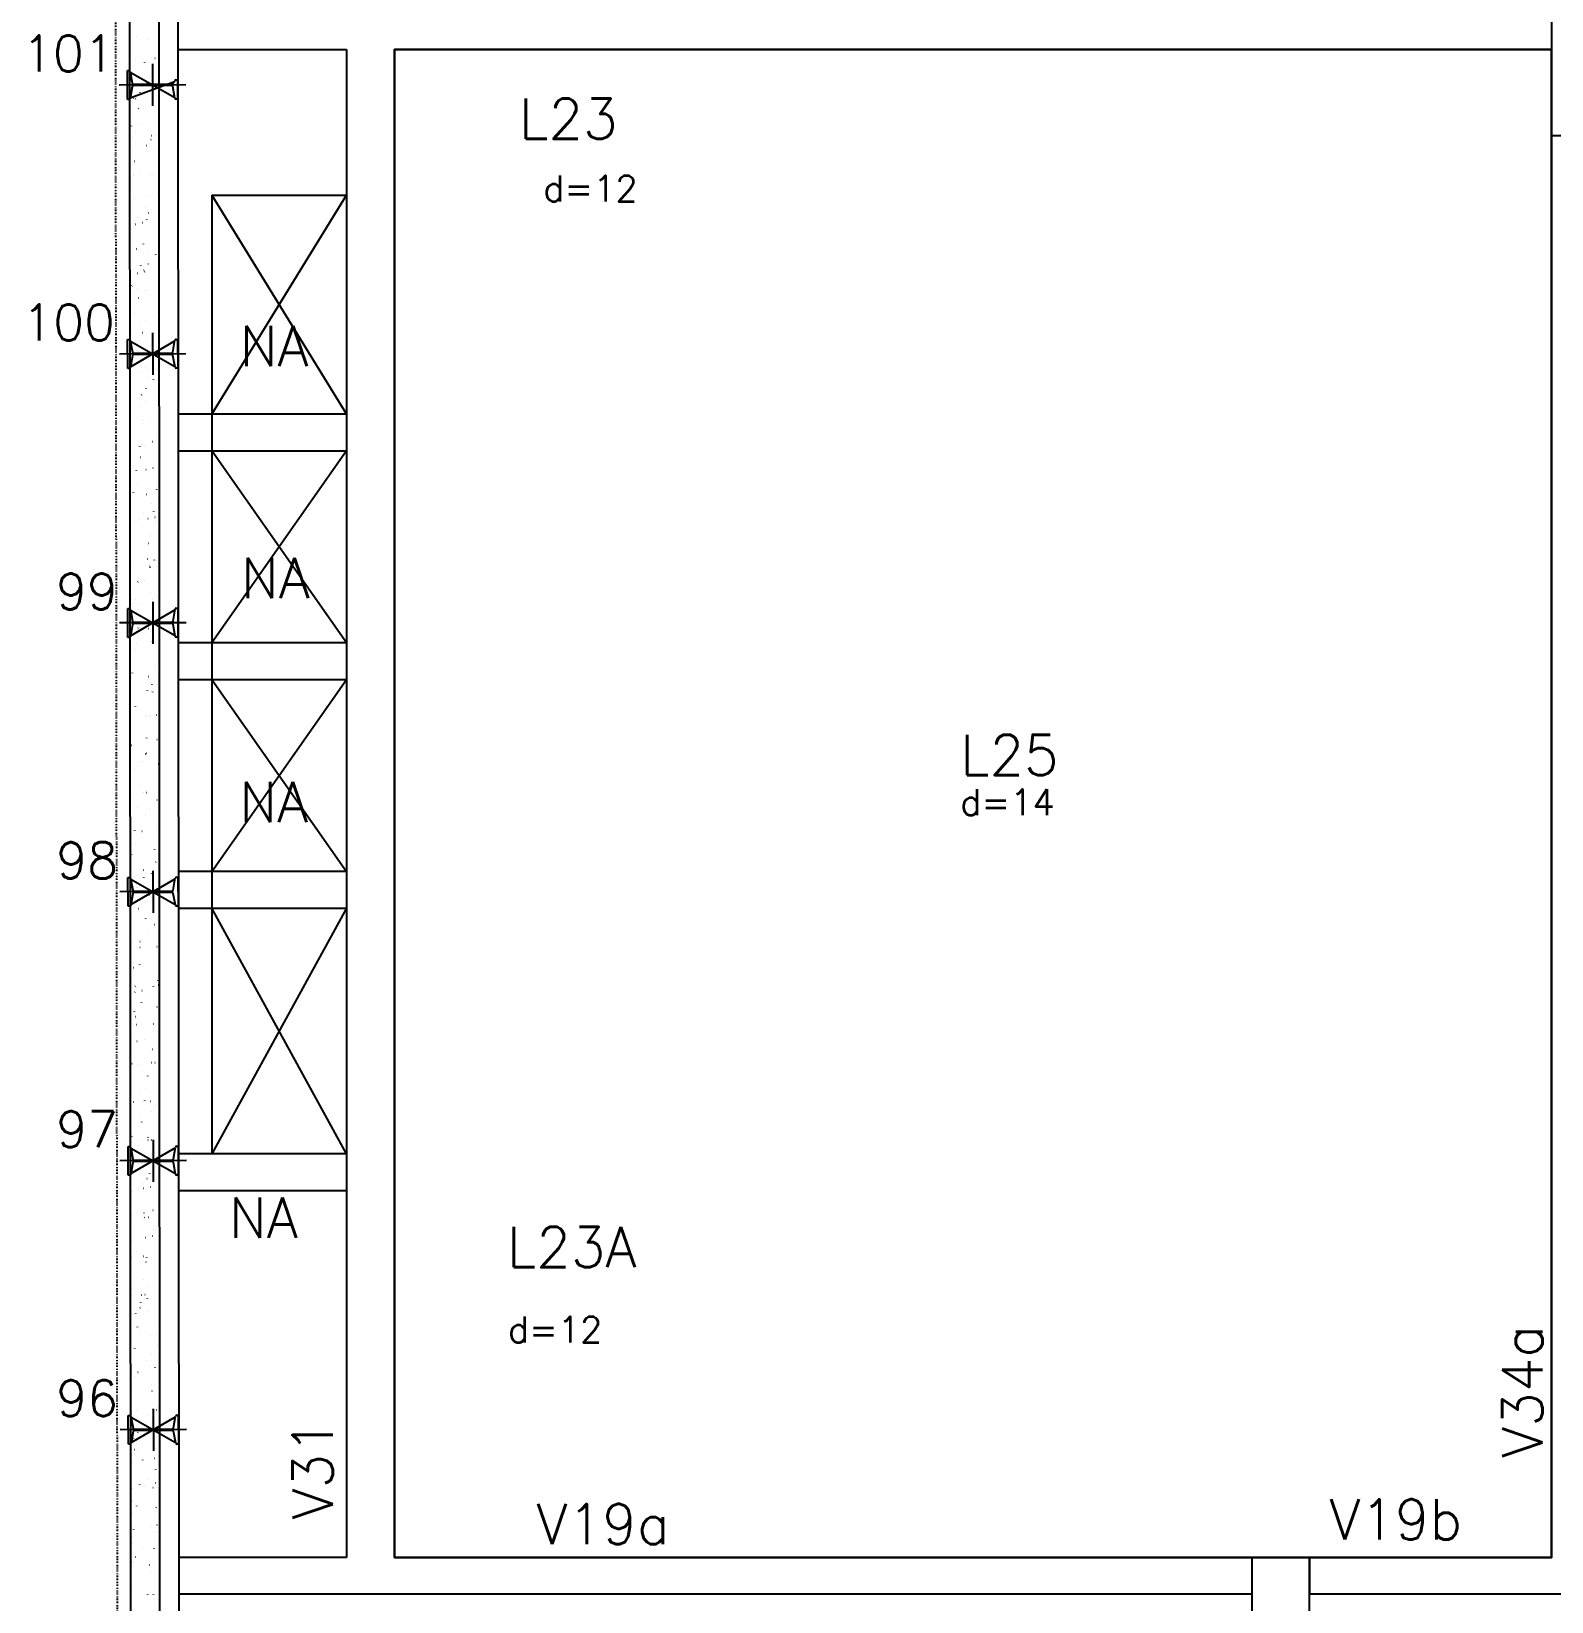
# Model space of a CAD drawing. Extents: x -40810 to 33675, y -2018 to 21213.
# Drawn here: x 19150 to 19942, y 1331 to 2148 of the extents above; entities that cross this region are included whole.
import ezdxf

# ---------------------------------------------------------------- set-up
doc = ezdxf.new("R2010")
doc.units = 0
doc.linetypes.add('ESTILO_TQS_0003', pattern=[1.5, 0.5, -0.4, 0.1, -0.5])
doc.layers.get('0').update_dxf_attribs({"color": 1, "lineweight": 9})
for name, color, linetype in [('1', 5, 'Continuous'), ('10', 7, 'Continuous'), ('13', 7, 'Continuous'), ('19', 5, 'Continuous'), ('24', 5, 'ESTILO_TQS_0003'), ('3', 2, 'Continuous'), ('49', 20, 'Continuous'), ('51', 6, 'Continuous'), ('52', 21, 'Continuous'), ('8', 5, 'Continuous'), ('COTA', 241, 'Continuous')]:
    doc.layers.add(name, color=color, linetype=linetype)
doc.styles.get("Standard").update_dxf_attribs({"font": 'romans.shx', "width": 0.8})

# ---------------------------------------------------------------- blocks, each defined once
blk = doc.blocks.new('_H9EFD498501-010')
for p, q in [((190.05557, 2682.863341), (190.05557, 2682.863341)), ((190.05557, 2682.863341), (190.05557, 2682.863341)), ((190.05557, 2682.863341), (190.05557, 2682.863341)), ((190.055817, 2682.863663), (190.101475, 2682.923165)), ((193.7997, 2687.742787), (193.845357, 2687.802288)), ((199.568896, 2686.388458), (199.578685, 2686.462816)), ((190.06083, 2679.622865), (190.06083, 2679.622865)), ((190.06083, 2679.622865), (190.06083, 2679.622865)), ((190.06083, 2679.622865), (190.06083, 2679.622865)), ((190.066857, 2675.910154), (190.066857, 2675.910154)), ((190.066857, 2675.910154), (190.066857, 2675.910154)), ((193.171499, 2676.045705), (193.246427, 2676.048977)), ((197.978108, 2674.305223), (197.987897, 2674.379582)), ((203.286862, 2676.487352), (203.361791, 2676.490623)), ((190.081747, 2666.736945), (190.081747, 2666.736945)), ((193.628775, 2667.523302), (193.701998, 2667.539535)), ((195.636849, 2658.511316), (195.682506, 2658.570817)), ((196.313899, 2661.664301), (196.323688, 2661.73866)), ((199.380732, 2663.390439), (199.426389, 2663.44994)), ((202.713838, 2656.358198), (202.788767, 2656.36147)), ((190.099488, 2655.807444), (190.099488, 2655.807444)), ((190.099488, 2655.807444), (190.099488, 2655.807444)), ((190.099488, 2655.807444), (190.099488, 2655.807444)), ((190.102664, 2653.851024), (190.102664, 2653.851024)), ((190.102664, 2653.851024), (190.102664, 2653.851024)), ((190.106798, 2651.304413), (190.106798, 2651.304413)), ((190.106798, 2651.304413), (190.106798, 2651.304413)), ((190.323552, 2653.899994), (190.396774, 2653.916227)), ((191.999046, 2655.89038), (192.073974, 2655.893652)), ((193.239851, 2655.387487), (193.285508, 2655.446988)), ((193.872261, 2655.972167), (193.94719, 2655.975438)), ((194.8259, 2650.36183), (194.83569, 2650.436188)), ((190.123581, 2640.965104), (190.123581, 2640.965104)), ((190.123581, 2640.965104), (190.123581, 2640.965104)), ((190.123581, 2640.965104), (190.123581, 2640.965104)), ((191.04555, 2641.169499), (191.118772, 2641.185732)), ((194.70666, 2641.981148), (194.779882, 2641.997381)), ((190.13212, 2635.704734), (190.13212, 2635.704734)), ((190.13212, 2635.704734), (190.13212, 2635.704734)), ((191.426022, 2635.761227), (191.50095, 2635.764498)), ((193.235112, 2638.278596), (193.244902, 2638.352954)), ((201.21788, 2634.158968), (201.263537, 2634.218469)), ((201.541385, 2636.202873), (201.616314, 2636.206145)), ((203.4146, 2636.284659), (203.489529, 2636.287931)), ((190.144498, 2628.079183), (190.144498, 2628.079183)), ((190.144498, 2628.079183), (190.144498, 2628.079183)), ((191.401436, 2628.35784), (191.474658, 2628.374073)), ((191.570903, 2625.637674), (191.580693, 2625.712032)), ((198.820882, 2631.035139), (198.866539, 2631.09464)), ((203.787711, 2628.394142), (203.797501, 2628.468501)), ((190.158025, 2619.745484), (190.158025, 2619.745484)), ((190.164751, 2615.602024), (190.164751, 2615.602024)), ((190.164751, 2615.602024), (190.164751, 2615.602024)), ((190.164751, 2615.602024), (190.164751, 2615.602024)), ((190.253569, 2615.605902), (190.328497, 2615.609173)), ((192.123434, 2615.627345), (192.196656, 2615.643578)), ((192.126784, 2615.687688), (192.201713, 2615.69096)), ((192.565858, 2622.883433), (192.611515, 2622.942935)), ((195.784544, 2616.438993), (195.857766, 2616.455226)), ((200.968361, 2616.07372), (201.04329, 2616.076991)), ((202.123502, 2615.75322), (202.133292, 2615.827579)), ((190.165415, 2615.193262), (190.165415, 2615.193262)), ((190.165415, 2615.193262), (190.165415, 2615.193262)), ((190.165415, 2615.193262), (190.165415, 2615.193262)), ((190.165785, 2614.964744), (190.165785, 2614.964744)), ((190.186331, 2602.307342), (190.186331, 2602.307342)), ((190.186331, 2602.307342), (190.186331, 2602.307342)), ((192.47932, 2602.815685), (192.552542, 2602.831918)), ((200.635504, 2604.450749), (200.645293, 2604.525107)), ((204.401913, 2606.682791), (204.44757, 2606.742292)), ((190.197382, 2595.499314), (190.197382, 2595.499314)), ((190.197382, 2595.499314), (190.197382, 2595.499314)), ((190.197382, 2595.499314), (190.197382, 2595.499314)), ((194.403007, 2593.651962), (194.448664, 2593.711464)), ((196.862428, 2590.896839), (196.93565, 2590.913072)), ((198.14689, 2598.531085), (198.192547, 2598.590587)), ((199.044716, 2592.367515), (199.054505, 2592.441873)), ((199.795908, 2595.918395), (199.870837, 2595.921666)), ((201.669123, 2596.000181), (201.744052, 2596.003452)), ((190.207248, 2589.421421), (190.207248, 2589.421421)), ((190.207248, 2589.421421), (190.207248, 2589.421421)), ((190.207248, 2589.421421), (190.207248, 2589.421421)), ((190.209253, 2588.186555), (190.209253, 2588.186555)), ((190.209253, 2588.186555), (190.209253, 2588.186555)), ((192.006009, 2590.528133), (192.051666, 2590.587635)), ((193.201318, 2590.085191), (193.27454, 2590.101424)), ((190.228165, 2576.535501), (190.228165, 2576.535501)), ((190.228165, 2576.535501), (190.228165, 2576.535501)), ((190.230014, 2575.396604), (190.230014, 2575.396604)), ((190.381307, 2575.40321), (190.456236, 2575.406481)), ((193.557204, 2577.273531), (193.630427, 2577.289764)), ((197.380507, 2579.726593), (197.390296, 2579.800951)), ((199.222884, 2575.789241), (199.297813, 2575.792513)), ((195.892508, 2568.424121), (195.902298, 2568.49848)), ((199.984038, 2569.299614), (200.029695, 2569.359116)), ((203.727921, 2574.178737), (203.773578, 2574.238239)), ((190.249082, 2563.64958), (190.249082, 2563.64958)), ((190.249082, 2563.64958), (190.249082, 2563.64958)), ((190.249082, 2563.64958), (190.249082, 2563.64958)), ((194.279202, 2564.543036), (194.352424, 2564.559269)), ((197.58704, 2566.175785), (197.632697, 2566.235287)), ((197.940312, 2565.354685), (198.013534, 2565.370918)), ((190.26048, 2556.627627), (190.26048, 2556.627627)), ((190.262645, 2555.293894), (190.262645, 2555.293894)), ((190.262645, 2555.293894), (190.262645, 2555.293894)), ((190.262645, 2555.293894), (190.262645, 2555.293894)), ((190.269999, 2550.76366), (190.269999, 2550.76366)), ((190.269999, 2550.76366), (190.269999, 2550.76366)), ((191.332016, 2558.02408), (191.377673, 2558.083581)), ((194.30172, 2556.340887), (194.31151, 2556.415245)), ((194.635089, 2551.731377), (194.708311, 2551.74761)), ((198.050431, 2555.633916), (198.12536, 2555.637187)), ((199.923646, 2555.715702), (199.998575, 2555.718974)), ((192.637511, 2543.699965), (192.647301, 2543.774323)), ((203.168071, 2541.823437), (203.213728, 2541.882939)), ((190.290916, 2537.877739), (190.290916, 2537.877739)), ((190.290916, 2537.877739), (190.290916, 2537.877739)), ((190.290916, 2537.877739), (190.290916, 2537.877739)), ((190.295277, 2535.191184), (190.295277, 2535.191184)), ((190.295277, 2535.191184), (190.295277, 2535.191184)), ((195.357086, 2539.000882), (195.430308, 2539.017115)), ((196.913048, 2533.671732), (196.958705, 2533.731233)), ((197.477407, 2535.504763), (197.552336, 2535.508034)), ((199.018196, 2539.812531), (199.091418, 2539.828764)), ((203.19011, 2533.815512), (203.1999, 2533.88987)), ((190.31016, 2526.02198), (190.31016, 2526.02198)), ((190.31016, 2526.02198), (190.31016, 2526.02198)), ((190.31016, 2526.02198), (190.31016, 2526.02198)), ((190.772167, 2525.66878), (190.817824, 2525.728282)), ((191.149513, 2532.397494), (191.159302, 2532.471852)), ((193.169165, 2528.792609), (193.214822, 2528.85211)), ((195.712973, 2526.189223), (195.786195, 2526.205456)), ((190.311708, 2525.068698), (190.311708, 2525.068698)), ((190.311708, 2525.068698), (190.311708, 2525.068698)), ((190.311833, 2524.991819), (190.311833, 2524.991819)), ((190.311833, 2524.991819), (190.311833, 2524.991819)), ((201.702111, 2522.51304), (201.711901, 2522.587399)), ((190.327908, 2515.088474), (190.327908, 2515.088474)), ((190.327908, 2515.088474), (190.327908, 2515.088474)), ((190.327908, 2515.088474), (190.327908, 2515.088474)), ((190.332749, 2512.105898), (190.332749, 2512.105898)), ((190.332749, 2512.105898), (190.332749, 2512.105898)), ((190.332749, 2512.105898), (190.332749, 2512.105898)), ((196.304954, 2515.349437), (196.379883, 2515.352709)), ((196.43497, 2513.458728), (196.508193, 2513.474961)), ((198.178169, 2515.431224), (198.253098, 2515.434495)), ((200.09608, 2514.270377), (200.169303, 2514.28661)), ((200.111324, 2510.429806), (200.121113, 2510.504164)), ((202.494079, 2509.319384), (202.539736, 2509.378885)), ((196.353198, 2501.316432), (196.398855, 2501.375934)), ((198.750196, 2504.440261), (198.795853, 2504.499762)), ((190.353666, 2499.219978), (190.353666, 2499.219978)), ((190.353666, 2499.219978), (190.353666, 2499.219978)), ((190.360539, 2494.985764), (190.360539, 2494.985764)), ((190.360539, 2494.985764), (190.360539, 2494.985764)), ((190.362935, 2493.50977), (190.362935, 2493.50977)), ((190.362935, 2493.50977), (190.362935, 2493.50977)), ((195.73193, 2495.220284), (195.806858, 2495.223555)), ((196.790857, 2500.647069), (196.864079, 2500.663301)), ((198.447115, 2497.788884), (198.456904, 2497.863242)), ((190.374583, 2486.334057), (190.374583, 2486.334057)), ((190.374583, 2486.334057), (190.374583, 2486.334057)), ((190.374583, 2486.334057), (190.374583, 2486.334057)), ((196.959116, 2486.486413), (196.968905, 2486.560771)), ((197.512854, 2487.916574), (197.586077, 2487.932807)), ((201.173964, 2488.728222), (201.247187, 2488.744455)), ((201.934229, 2476.964084), (201.979887, 2477.023586)), ((204.331228, 2480.087913), (204.376885, 2480.147414)), ((190.393171, 2474.883054), (190.393171, 2474.883054)), ((190.393171, 2474.883054), (190.393171, 2474.883054)), ((190.393171, 2474.883054), (190.393171, 2474.883054)), ((190.3955, 2473.448137), (190.3955, 2473.448137)), ((190.3955, 2473.448137), (190.3955, 2473.448137)), ((194.559477, 2475.064959), (194.634405, 2475.06823)), ((195.368328, 2474.403178), (195.378117, 2474.477537)), ((195.679206, 2468.812379), (195.724863, 2468.87188)), ((196.432692, 2475.146745), (196.507621, 2475.150017)), ((197.868741, 2475.104914), (197.941963, 2475.121147)), ((190.414163, 2461.950841), (190.414163, 2461.950841)), ((190.414163, 2461.950841), (190.414163, 2461.950841)), ((190.414163, 2461.950841), (190.414163, 2461.950841)), ((190.416417, 2460.562216), (190.416417, 2460.562216)), ((190.416417, 2460.562216), (190.416417, 2460.562216)), ((190.416417, 2460.562216), (190.416417, 2460.562216)), ((191.935323, 2463.933256), (191.98098, 2463.992757)), ((193.704119, 2461.762256), (193.713909, 2461.836615)), ((198.590739, 2462.37442), (198.663961, 2462.390653)), ((202.251849, 2463.186068), (202.325071, 2463.202301)), ((190.425802, 2454.780344), (190.425802, 2454.780344)), ((190.425802, 2454.780344), (190.425802, 2454.780344)), ((193.986453, 2454.935805), (194.061381, 2454.939077)), ((204.101816, 2455.377452), (204.176745, 2455.380723)), ((204.256718, 2451.877803), (204.266507, 2451.952161)), ((190.437334, 2447.676296), (190.437334, 2447.676296)), ((190.437334, 2447.676296), (190.437334, 2447.676296)), ((192.21612, 2450.459785), (192.22591, 2450.534143)), ((198.946625, 2449.56276), (199.019847, 2449.578993)), ((201.260237, 2444.460031), (201.305894, 2444.519532)), ((190.454535, 2437.079217), (190.454535, 2437.079217)), ((190.454535, 2437.079217), (190.454535, 2437.079217)), ((190.625332, 2438.376551), (190.635122, 2438.450909)), ((195.119356, 2436.457079), (195.165013, 2436.51658)), ((197.516354, 2439.580908), (197.562011, 2439.640409)), ((199.668623, 2436.832265), (199.741845, 2436.848498)), ((202.768719, 2440.575331), (202.778509, 2440.64969)), ((203.329733, 2437.643914), (203.402955, 2437.660147)), ((190.458251, 2434.790375), (190.458251, 2434.790375)), ((190.458251, 2434.790375), (190.458251, 2434.790375)), ((190.458251, 2434.790375), (190.458251, 2434.790375)), ((190.458434, 2434.677634), (190.458434, 2434.677634)), ((190.458434, 2434.677634), (190.458434, 2434.677634)), ((190.458434, 2434.677634), (190.458434, 2434.677634)), ((190.46539, 2430.391912), (190.46539, 2430.391912)), ((190.46539, 2430.391912), (190.46539, 2430.391912)), ((192.814, 2434.78048), (192.888928, 2434.783752)), ((194.687215, 2434.862267), (194.762144, 2434.865538)), ((201.177931, 2428.492097), (201.187721, 2428.566456)), ((203.528792, 2435.248298), (203.603721, 2435.25157)), ((190.479167, 2421.904455), (190.479167, 2421.904455)), ((190.479167, 2421.904455), (190.479167, 2421.904455)), ((200.024509, 2424.020606), (200.097732, 2424.036839)), ((190.491065, 2414.574924), (190.491065, 2414.574924)), ((190.491065, 2414.574924), (190.491065, 2414.574924)), ((192.240976, 2414.651327), (192.315904, 2414.654598)), ((199.513722, 2415.851175), (199.523512, 2415.925534)), ((200.700388, 2412.104731), (200.746045, 2412.164232)), ((200.746507, 2411.290111), (200.819729, 2411.306344)), ((202.356339, 2415.092973), (202.431268, 2415.096245)), ((203.097386, 2415.22856), (203.143043, 2415.288061)), ((204.229554, 2415.17476), (204.304483, 2415.178031)), ((204.407617, 2412.10176), (204.480839, 2412.117993)), ((190.500084, 2409.018534), (190.500084, 2409.018534)), ((190.500084, 2409.018534), (190.500084, 2409.018534)), ((190.500084, 2409.018534), (190.500084, 2409.018534)), ((194.445364, 2403.953025), (194.491021, 2404.012527)), ((198.025724, 2404.548704), (198.035513, 2404.623062)), ((190.516618, 2398.832984), (190.516618, 2398.832984)), ((190.516618, 2398.832984), (190.516618, 2398.832984)), ((190.516618, 2398.832984), (190.516618, 2398.832984)), ((190.521001, 2396.132613), (190.521001, 2396.132613)), ((190.521001, 2396.132613), (190.521001, 2396.132613)), ((190.701481, 2399.073902), (190.747138, 2399.133404)), ((201.102393, 2398.478452), (201.175616, 2398.494685)), ((201.783315, 2394.96382), (201.858244, 2394.967091)), ((190.523696, 2394.472214), (190.523696, 2394.472214)), ((190.523696, 2394.472214), (190.523696, 2394.472214)), ((190.523696, 2394.472214), (190.523696, 2394.472214)), ((191.068523, 2394.496002), (191.143451, 2394.499273)), ((192.941738, 2394.577788), (193.016667, 2394.58106)), ((196.434936, 2392.46547), (196.444725, 2392.539828)), ((190.541918, 2383.246693), (190.541918, 2383.246693)), ((190.541918, 2383.246693), (190.541918, 2383.246693)), ((190.541918, 2383.246693), (190.541918, 2383.246693)), ((194.770727, 2379.824548), (194.780516, 2379.898906)), ((200.026395, 2379.600677), (200.072052, 2379.660179)), ((201.824391, 2385.747957), (201.897613, 2385.76419)), ((190.556328, 2374.369504), (190.570427, 2374.37012)), ((190.556328, 2374.369504), (190.556328, 2374.369504)), ((190.556328, 2374.369504), (190.556328, 2374.369504)), ((190.562835, 2370.360772), (190.562835, 2370.360772)), ((190.562835, 2370.360772), (190.562835, 2370.360772)), ((193.885514, 2371.597725), (193.931171, 2371.657227)), ((196.282512, 2374.721554), (196.328169, 2374.781056)), ((200.610862, 2374.808495), (200.685791, 2374.811766)), ((202.180278, 2372.936297), (202.2535, 2372.95253)), ((202.484077, 2374.890281), (202.559006, 2374.893553)), ((190.567845, 2367.274055), (190.567845, 2367.274055)), ((190.567845, 2367.274055), (190.567845, 2367.274055)), ((193.282728, 2368.522076), (193.292518, 2368.596435)), ((190.583752, 2357.474852), (190.583752, 2357.474852)), ((190.583752, 2357.474852), (190.583752, 2357.474852)), ((190.583752, 2357.474852), (190.583752, 2357.474852)), ((190.588959, 2354.266794), (190.588959, 2354.266794)), ((191.196261, 2354.29331), (191.27119, 2354.296581)), ((191.69194, 2356.438842), (191.70173, 2356.5132)), ((200.037838, 2354.679341), (200.112767, 2354.682613)), ((202.902275, 2360.205803), (202.975497, 2360.222036)), ((203.835327, 2358.637623), (203.845117, 2358.711981)), ((190.59891, 2348.136453), (190.59891, 2348.136453)), ((190.59891, 2348.136453), (190.59891, 2348.136453)), ((199.466546, 2347.245377), (199.512203, 2347.304879)), ((201.863544, 2350.369206), (201.909201, 2350.428708)), ((202.244539, 2346.554388), (202.254329, 2346.628747)), ((203.258162, 2347.394143), (203.331384, 2347.410376)), ((190.604669, 2344.588931), (190.604669, 2344.588931)), ((190.604669, 2344.588931), (190.604669, 2344.588931)), ((193.211522, 2339.093672), (193.257179, 2339.153173)), ((190.619073, 2335.715127), (190.619073, 2335.715127)), ((190.621591, 2334.164084), (190.621591, 2334.164084)), ((190.621591, 2334.164084), (190.621591, 2334.164084)), ((190.621591, 2334.164084), (190.621591, 2334.164084)), ((190.625585, 2331.703011), (190.625585, 2331.703011)), ((190.625585, 2331.703011), (190.625585, 2331.703011)), ((190.625585, 2331.703011), (190.625585, 2331.703011)), ((198.865385, 2334.524016), (198.940314, 2334.527288)), ((200.58033, 2333.913467), (200.59012, 2333.987825)), ((200.7386, 2334.605803), (200.813529, 2334.609074)), ((203.980159, 2334.663649), (204.053382, 2334.679882)), ((199.092332, 2322.610995), (199.102121, 2322.685353)), ((204.336046, 2321.851989), (204.409268, 2321.868222)), ((205.047577, 2322.893029), (205.070933, 2322.923468)), ((190.646502, 2318.81709), (190.646502, 2318.81709)), ((190.654222, 2314.061374), (190.654222, 2314.061374)), ((190.654222, 2314.061374), (190.654222, 2314.061374)), ((191.15605, 2318.930054), (191.229272, 2318.946287)), ((198.292361, 2314.394863), (198.36729, 2314.398134)), ((198.792553, 2314.741324), (198.83821, 2314.800825)), ((190.667419, 2305.93117), (190.667419, 2305.93117)), ((190.667419, 2305.93117), (190.667419, 2305.93117)), ((190.667419, 2305.93117), (190.667419, 2305.93117)), ((192.651672, 2306.738372), (192.697329, 2306.797874)), ((195.04867, 2309.862201), (195.094328, 2309.921702)), ((197.501544, 2310.527761), (197.511333, 2310.602119)), ((205.058044, 2309.121494), (205.089658, 2309.128503)), ((190.6703, 2304.156198), (190.6703, 2304.156198)), ((190.6703, 2304.156198), (190.6703, 2304.156198)), ((195.837335, 2297.886839), (195.847124, 2297.961197)), ((190.686853, 2293.958664), (190.686853, 2293.958664)), ((190.686853, 2293.958664), (190.686853, 2293.958664)), ((190.686853, 2293.958664), (190.686853, 2293.958664)), ((190.688336, 2293.045249), (190.688336, 2293.045249)), ((192.233934, 2293.3879), (192.307156, 2293.404133)), ((197.119908, 2294.239538), (197.194837, 2294.242809)), ((198.993123, 2294.321324), (199.068052, 2294.324595)), ((204.373585, 2290.388976), (204.419242, 2290.448477)), ((194.349336, 2286.584367), (194.359126, 2286.658726)), ((198.232704, 2282.386024), (198.278361, 2282.445526)), ((200.629702, 2285.509853), (200.675359, 2285.569354)), ((190.709253, 2280.159329), (190.709253, 2280.159329)), ((190.709253, 2280.159329), (190.709253, 2280.159329)), ((190.709253, 2280.159329), (190.709253, 2280.159329)), ((190.719485, 2273.855954), (190.719485, 2273.855954)), ((190.719485, 2273.855954), (190.719485, 2273.855954)), ((190.721528, 2272.597269), (190.721528, 2272.597269)), ((191.97768, 2274.234319), (192.023337, 2274.29382)), ((192.758548, 2274.501133), (192.768338, 2274.575492)), ((196.546884, 2274.110384), (196.621813, 2274.113656)), ((204.901935, 2276.699914), (204.911725, 2276.774272)), ((190.73017, 2267.273408), (190.73017, 2267.273408)), ((193.311818, 2267.845746), (193.38504, 2267.861979)), ((203.311147, 2264.61668), (203.320937, 2264.691038)), ((190.743285, 2259.193689), (190.743285, 2259.193689)), ((191.094339, 2261.860211), (191.104129, 2261.93457)), ((203.813735, 2258.033676), (203.859392, 2258.093178)), ((190.751087, 2254.387488), (190.751087, 2254.387488)), ((190.751087, 2254.387488), (190.751087, 2254.387488)), ((190.751087, 2254.387488), (190.751087, 2254.387488)), ((190.752116, 2253.753244), (190.752116, 2253.753244)), ((190.752116, 2253.753244), (190.752116, 2253.753244)), ((190.752116, 2253.753244), (190.752116, 2253.753244)), ((195.374431, 2253.955059), (195.44936, 2253.958331)), ((197.247646, 2254.036845), (197.322575, 2254.040117)), ((197.558711, 2249.881971), (197.604368, 2249.941472)), ((201.646938, 2251.975758), (201.656728, 2252.050116)), ((190.772003, 2241.501567), (190.801815, 2241.508176)), ((190.772755, 2241.038341), (190.772755, 2241.038341)), ((190.772755, 2241.038341), (190.772755, 2241.038341)), ((191.41783, 2241.879019), (191.463487, 2241.93852)), ((193.814828, 2245.002848), (193.860486, 2245.062349)), ((194.389702, 2242.303592), (194.462925, 2242.319825)), ((200.15894, 2240.673286), (200.168729, 2240.747645)), ((190.784748, 2233.650535), (190.784748, 2233.650535)), ((190.784748, 2233.650535), (190.784748, 2233.650535)), ((194.801407, 2233.825906), (194.876335, 2233.829177)), ((204.91677, 2234.267552), (204.991699, 2234.270823)), ((190.79292, 2228.615647), (190.79292, 2228.615647)), ((190.79292, 2228.615647), (190.79292, 2228.615647)), ((191.084479, 2228.680284), (191.157701, 2228.696516)), ((198.568152, 2228.590052), (198.577941, 2228.66441)), ((203.139743, 2225.529623), (203.1854, 2225.589124)), ((190.813837, 2215.729726), (190.813837, 2215.729726)), ((190.813837, 2215.729726), (190.813837, 2215.729726)), ((190.813837, 2215.729726), (190.813837, 2215.729726)), ((191.806476, 2215.949789), (191.879699, 2215.966022)), ((195.467586, 2216.761437), (195.540809, 2216.77767)), ((196.903943, 2215.94913), (196.913732, 2216.023488)), ((196.998862, 2217.526671), (197.044519, 2217.586172)), ((199.39586, 2220.6505), (199.441517, 2220.710001)), ((190.817379, 2213.547825), (190.817379, 2213.547825)), ((190.817379, 2213.547825), (190.817379, 2213.547825)), ((190.817379, 2213.547825), (190.817379, 2213.547825)), ((190.823983, 2209.479412), (190.823983, 2209.479412)), ((190.823983, 2209.479412), (190.823983, 2209.479412)), ((193.628954, 2213.670581), (193.703882, 2213.673852)), ((195.502169, 2213.752367), (195.577098, 2213.755638)), ((204.343746, 2214.138398), (204.418675, 2214.14167)), ((190.834754, 2202.843805), (190.834754, 2202.843805)), ((190.834754, 2202.843805), (190.834754, 2202.843805)), ((192.162363, 2203.138129), (192.235585, 2203.154362)), ((195.415944, 2204.646659), (195.425734, 2204.721017)), ((190.85001, 2193.445115), (190.85001, 2193.445115)), ((190.85001, 2193.445115), (190.85001, 2193.445115)), ((192.884361, 2190.407635), (192.957583, 2190.423868)), ((193.05593, 2193.541427), (193.130858, 2193.544699)), ((193.825156, 2192.563424), (193.834946, 2192.637783)), ((196.545471, 2191.219283), (196.618693, 2191.235516)), ((202.579893, 2193.174323), (202.62555, 2193.233824)), ((203.171293, 2193.983073), (203.246222, 2193.986345)), ((204.976891, 2196.298152), (205.022548, 2196.357653)), ((205.044508, 2194.06486), (205.119437, 2194.068131)), ((190.855671, 2189.957885), (190.855671, 2189.957885)), ((190.855671, 2189.957885), (190.855671, 2189.957885)), ((190.855671, 2189.957885), (190.855671, 2189.957885)), ((196.324869, 2185.022617), (196.370526, 2185.082119)), ((204.377755, 2182.678971), (204.387544, 2182.753329)), ((190.87521, 2177.920483), (190.87521, 2177.920483)), ((190.87521, 2177.920483), (190.87521, 2177.920483)), ((190.87521, 2177.920483), (190.87521, 2177.920483)), ((190.876588, 2177.071964), (190.876588, 2177.071964)), ((190.876588, 2177.071964), (190.876588, 2177.071964)), ((192.160947, 2179.922502), (192.170737, 2179.996861)), ((192.580987, 2180.143494), (192.626644, 2180.202996)), ((193.240247, 2177.595975), (193.313469, 2177.612208)), ((190.882642, 2173.342405), (190.882642, 2173.342405)), ((190.882642, 2173.342405), (190.882642, 2173.342405)), ((190.882642, 2173.342405), (190.882642, 2173.342405)), ((190.88766, 2170.250926), (190.88766, 2170.250926)), ((191.883477, 2173.386102), (191.958405, 2173.389373)), ((193.756692, 2173.467888), (193.831621, 2173.47116)), ((202.598269, 2173.85392), (202.673198, 2173.857191)), ((202.713546, 2170.038049), (202.723335, 2170.112407)), ((190.897505, 2164.186044), (190.897505, 2164.186044)), ((190.897505, 2164.186044), (190.897505, 2164.186044)), ((190.897505, 2164.186044), (190.897505, 2164.186044)), ((193.962245, 2164.86548), (194.035467, 2164.881713)), ((197.623355, 2165.677129), (197.696577, 2165.693362)), ((201.225547, 2158.735578), (201.235337, 2158.809936)), ((201.905901, 2160.670269), (201.951558, 2160.729771)), ((190.915273, 2153.239695), (190.915273, 2153.239695)), ((190.915273, 2153.239695), (190.915273, 2153.239695)), ((190.918421, 2151.300123), (190.918421, 2151.300123)), ((190.918421, 2151.300123), (190.918421, 2151.300123)), ((191.310453, 2153.256949), (191.385381, 2153.26022)), ((194.318131, 2152.053821), (194.391354, 2152.070054)), ((195.76502, 2152.667317), (195.810677, 2152.726819)), ((198.162018, 2155.791146), (198.207675, 2155.850648)), ((201.425816, 2153.698595), (201.500745, 2153.701866)), ((203.299031, 2153.780381), (203.37396, 2153.783653)), ((190.926438, 2146.361555), (190.926438, 2146.361555)), ((190.926438, 2146.361555), (190.926438, 2146.361555)), ((199.634759, 2146.652343), (199.644549, 2146.726702)), ((190.939338, 2138.414203), (190.939338, 2138.414203)), ((190.939338, 2138.414203), (190.939338, 2138.414203)), ((190.939338, 2138.414203), (190.939338, 2138.414203)), ((192.011215, 2133.18341), (192.086144, 2133.186681)), ((195.040129, 2139.323326), (195.113351, 2139.339559)), ((197.97055, 2134.011421), (197.98034, 2134.08578)), ((198.701239, 2140.134975), (198.774461, 2140.151208)), ((200.852792, 2133.569441), (200.927721, 2133.572713)), ((190.947904, 2133.136985), (190.947904, 2133.136985)), ((190.960255, 2125.528282), (190.960255, 2125.528282)), ((190.960255, 2125.528282), (190.960255, 2125.528282)), ((195.396016, 2126.511667), (195.469238, 2126.5279)), ((201.346051, 2128.314969), (201.391708, 2128.374471)), ((203.743049, 2131.438798), (203.788706, 2131.4983)), ((195.091027, 2120.163264), (195.136685, 2120.222765)), ((196.482552, 2122.70895), (196.492341, 2122.783308)), ((190.977665, 2114.802626), (190.977665, 2114.802626)), ((190.977665, 2114.802626), (190.977665, 2114.802626)), ((190.977665, 2114.802626), (190.977665, 2114.802626)), ((190.980536, 2113.034275), (190.980536, 2113.034275)), ((190.980536, 2113.034275), (190.980536, 2113.034275)), ((190.980536, 2113.034275), (190.980536, 2113.034275)), ((190.981172, 2112.642362), (190.981172, 2112.642362)), ((190.981172, 2112.642362), (190.981172, 2112.642362)), ((190.981172, 2112.642362), (190.981172, 2112.642362)), ((191.347145, 2115.284141), (191.392802, 2115.343642)), ((194.891764, 2110.625716), (194.901553, 2110.700074)), ((196.118013, 2113.781172), (196.191235, 2113.797405)), ((199.680339, 2113.414116), (199.755268, 2113.417388)), ((199.779123, 2114.592821), (199.852345, 2114.609054)), ((201.553554, 2113.495903), (201.628483, 2113.499174)), ((196.4739, 2100.969512), (196.547122, 2100.985745)), ((191.002089, 2099.756441), (191.002089, 2099.756441)), ((191.002089, 2099.756441), (191.002089, 2099.756441)), ((191.013167, 2092.931565), (191.013167, 2092.931565)), ((191.013167, 2092.931565), (191.013167, 2092.931565)), ((193.227555, 2097.984794), (193.237344, 2098.059152)), ((199.107315, 2093.284963), (199.182244, 2093.288234)), ((200.672059, 2095.810916), (200.717716, 2095.870417)), ((191.023006, 2086.870521), (191.023006, 2086.870521)), ((191.023006, 2086.870521), (191.023006, 2086.870521)), ((191.023006, 2086.870521), (191.023006, 2086.870521)), ((191.739556, 2086.682322), (191.749346, 2086.756681)), ((194.531178, 2087.807964), (194.576835, 2087.867466)), ((196.928176, 2090.931793), (196.973833, 2090.991294)), ((197.195897, 2088.239018), (197.269119, 2088.255251)), ((200.857007, 2089.050666), (200.930229, 2089.066899)), ((203.780154, 2088.10034), (203.789943, 2088.174699)), ((191.028893, 2083.243698), (191.028893, 2083.243698)), ((191.028893, 2083.243698), (191.028893, 2083.243698)), ((191.032035, 2081.308162), (191.032035, 2081.308162)), ((191.032035, 2081.308162), (191.032035, 2081.308162)), ((191.032035, 2081.308162), (191.032035, 2081.308162)), ((202.292155, 2076.797869), (202.301945, 2076.872227)), ((191.043923, 2073.9846), (191.043923, 2073.9846)), ((191.043923, 2073.9846), (191.043923, 2073.9846)), ((191.045799, 2072.828855), (191.045799, 2072.828855)), ((191.045799, 2072.828855), (191.045799, 2072.828855)), ((191.045799, 2072.828855), (191.045799, 2072.828855)), ((197.551784, 2075.427358), (197.625006, 2075.443591)), ((197.934862, 2073.129638), (198.009791, 2073.132909)), ((199.808077, 2073.211424), (199.883006, 2073.214696)), ((191.064839, 2061.09868), (191.064839, 2061.09868)), ((191.064839, 2061.09868), (191.064839, 2061.09868)), ((191.064839, 2061.09868), (191.064839, 2061.09868)), ((198.273781, 2062.696864), (198.347004, 2062.713097)), ((200.112209, 2063.455616), (200.157866, 2063.515118)), ((200.701367, 2064.714635), (200.711157, 2064.788993)), ((201.934891, 2063.508512), (202.008114, 2063.524745)), ((202.509207, 2066.579445), (202.554864, 2066.638946)), ((191.07843, 2052.726145), (191.07843, 2052.726145)), ((191.07843, 2052.726145), (191.07843, 2052.726145)), ((191.08012, 2051.684769), (191.08012, 2051.684769)), ((193.857185, 2055.303911), (193.902843, 2055.363412)), ((197.361838, 2053.000484), (197.436767, 2053.003756)), ((199.037158, 2052.073713), (199.046948, 2052.148071)), ((191.085756, 2048.212759), (191.085756, 2048.212759)), ((191.085756, 2048.212759), (191.085756, 2048.212759)), ((198.629668, 2049.885204), (198.70289, 2049.901437)), ((191.106673, 2035.326839), (191.106673, 2035.326839)), ((191.106673, 2035.326839), (191.106673, 2035.326839)), ((191.106673, 2035.326839), (191.106673, 2035.326839)), ((197.54916, 2040.771241), (197.558949, 2040.8456)), ((199.351666, 2037.154709), (199.424888, 2037.170942)), ((203.012776, 2037.966358), (203.085998, 2037.982591)), ((191.111061, 2032.623435), (191.111061, 2032.623435)), ((191.111061, 2032.623435), (191.111061, 2032.623435)), ((191.111061, 2032.623435), (191.111061, 2032.623435)), ((195.958372, 2028.688007), (195.968161, 2028.762365)), ((196.189385, 2032.845159), (196.264314, 2032.848431)), ((198.0626, 2032.926946), (198.137529, 2032.930217)), ((199.438217, 2030.951563), (199.483874, 2031.011064)), ((191.12759, 2022.440918), (191.12759, 2022.440918)), ((191.12759, 2022.440918), (191.12759, 2022.440918)), ((191.131348, 2020.12584), (191.131348, 2020.12584)), ((191.131348, 2020.12584), (191.131348, 2020.12584)), ((193.297336, 2022.948611), (193.342993, 2023.008112)), ((195.694334, 2026.07244), (195.739991, 2026.131941)), ((199.707552, 2024.34305), (199.780774, 2024.359283)), ((191.143693, 2012.520725), (191.143693, 2012.520725)), ((191.143693, 2012.520725), (191.143693, 2012.520725)), ((194.294163, 2016.047085), (194.303952, 2016.121443)), ((195.616361, 2012.716006), (195.69129, 2012.719277)), ((200.42955, 2011.612555), (200.502772, 2011.628788)), ((204.09066, 2012.424204), (204.163882, 2012.440437)), ((191.148507, 2009.554998), (191.148507, 2009.554998)), ((191.148507, 2009.554998), (191.148507, 2009.554998)), ((191.148507, 2009.554998), (191.148507, 2009.554998)), ((192.806164, 2004.744614), (192.815954, 2004.818972)), ((204.846762, 2006.162632), (204.856551, 2006.23699)), ((205.019248, 2006.599215), (205.064905, 2006.658716)), ((191.169424, 1996.669077), (191.169424, 1996.669077)), ((191.169424, 1996.669077), (191.169424, 1996.669077)), ((198.878367, 1998.596263), (198.924024, 1998.655764)), ((200.785436, 1998.800896), (200.858658, 1998.817129)), ((201.275365, 2001.720092), (201.321022, 2001.779593)), ((203.358763, 1994.86016), (203.368553, 1994.934519)), ((191.176324, 1992.418015), (191.176324, 1992.418015)), ((191.176324, 1992.418015), (191.176324, 1992.418015)), ((191.176324, 1992.418015), (191.176324, 1992.418015)), ((191.17641, 1992.365398), (191.17641, 1992.365398)), ((191.17641, 1992.365398), (191.17641, 1992.365398)), ((191.182575, 1988.566912), (191.182575, 1988.566912)), ((191.215376, 1992.661379), (191.225166, 1992.735738)), ((192.623344, 1990.444557), (192.669001, 1990.504059)), ((194.443908, 1992.560681), (194.518837, 1992.563952)), ((196.317123, 1992.642467), (196.392052, 1992.645739)), ((201.507434, 1986.070401), (201.580656, 1986.086634)), ((205.1587, 1993.028499), (205.233629, 1993.03177)), ((205.168544, 1986.882049), (205.241766, 1986.898282)), ((191.190341, 1983.783156), (191.190341, 1983.783156)), ((191.190341, 1983.783156), (191.190341, 1983.783156)), ((191.190341, 1983.783156), (191.190341, 1983.783156)), ((201.767975, 1982.776926), (201.777765, 1982.851284)), ((191.208956, 1972.315305), (191.208956, 1972.315305)), ((191.208956, 1972.315305), (191.208956, 1972.315305)), ((191.211258, 1970.897236), (191.211258, 1970.897236)), ((191.211258, 1970.897236), (191.211258, 1970.897236)), ((193.870884, 1972.431527), (193.945812, 1972.434799)), ((200.103766, 1970.136004), (200.113556, 1970.210362)), ((201.86332, 1973.258741), (201.936543, 1973.274974)), ((203.986247, 1972.873174), (204.061176, 1972.876445)), ((204.459399, 1974.243915), (204.505056, 1974.303416)), ((198.204375, 1966.092209), (198.250032, 1966.151711)), ((191.232174, 1958.011315), (191.232174, 1958.011315)), ((191.232174, 1958.011315), (191.232174, 1958.011315)), ((191.232174, 1958.011315), (191.232174, 1958.011315)), ((191.233803, 1957.007983), (191.233803, 1957.007983)), ((191.233803, 1957.007983), (191.233803, 1957.007983)), ((192.063494, 1958.089257), (192.109151, 1958.148759)), ((194.460492, 1961.213086), (194.506149, 1961.272588)), ((198.615768, 1958.833533), (198.625557, 1958.907891)), ((202.585318, 1960.528247), (202.65854, 1960.54448)), ((191.241587, 1952.212595), (191.241587, 1952.212595)), ((191.241587, 1952.212595), (191.241587, 1952.212595)), ((191.241587, 1952.212595), (191.241587, 1952.212595)), ((192.698431, 1952.276202), (192.773359, 1952.279474)), ((194.571646, 1952.357989), (194.646575, 1952.36126)), ((197.02498, 1946.750298), (197.034769, 1946.824657)), ((202.941205, 1947.716587), (203.014427, 1947.73282)), ((203.413223, 1952.74402), (203.488152, 1952.747292)), ((191.253091, 1945.125395), (191.253091, 1945.125395)), ((191.253091, 1945.125395), (191.253091, 1945.125395)), ((203.785406, 1941.739861), (203.831063, 1941.799363)), ((191.274008, 1932.239474), (191.274008, 1932.239474)), ((191.274008, 1932.239474), (191.274008, 1932.239474)), ((191.274008, 1932.239474), (191.274008, 1932.239474)), ((191.274218, 1932.109885), (191.274218, 1932.109885)), ((191.274218, 1932.109885), (191.274218, 1932.109885)), ((192.125407, 1932.147049), (192.200335, 1932.15032)), ((195.360771, 1934.109376), (195.37056, 1934.183735)), ((197.644525, 1933.736909), (197.690182, 1933.796411)), ((200.041523, 1936.860738), (200.087181, 1936.92024)), ((202.24077, 1932.588695), (202.315699, 1932.591966)), ((203.663202, 1934.986093), (203.736424, 1935.002325)), ((204.113985, 1932.670481), (204.188914, 1932.673753)), ((191.285031, 1925.449055), (191.285031, 1925.449055)), ((191.389502, 1925.585204), (191.435159, 1925.644705)), ((193.872772, 1922.806905), (193.882562, 1922.881263)), ((204.019089, 1922.174433), (204.092311, 1922.190666)), ((191.294925, 1919.353554), (191.294925, 1919.353554)), ((191.294925, 1919.353554), (191.294925, 1919.353554)), ((204.425371, 1912.922451), (204.43516, 1912.99681)), ((205.622555, 1912.50839), (205.628015, 1912.515506)), ((191.30685, 1912.007175), (191.30685, 1912.007175)), ((191.315842, 1906.467633), (191.315842, 1906.467633)), ((191.315842, 1906.467633), (191.315842, 1906.467633)), ((191.315842, 1906.467633), (191.315842, 1906.467633)), ((192.281984, 1910.723671), (192.291774, 1910.798029)), ((192.826169, 1912.07351), (192.901098, 1912.076781)), ((201.667746, 1912.459542), (201.742675, 1912.462813)), ((203.225557, 1909.384561), (203.271214, 1909.444063)), ((204.741086, 1909.443938), (204.814309, 1909.460171)), ((191.320785, 1903.422635), (191.320785, 1903.422635)), ((191.320785, 1903.422635), (191.320785, 1903.422635)), ((193.22665, 1896.353733), (193.272307, 1896.413234)), ((196.970533, 1901.232856), (197.01619, 1901.292357)), ((202.834583, 1900.839217), (202.844372, 1900.913576)), ((205.096973, 1896.632279), (205.170195, 1896.648512)), ((191.336258, 1893.890126), (191.336258, 1893.890126)), ((191.336258, 1893.890126), (191.336258, 1893.890126)), ((191.336258, 1893.890126), (191.336258, 1893.890126)), ((191.336759, 1893.581713), (191.336759, 1893.581713)), ((191.339481, 1891.904465), (191.339481, 1891.904465)), ((191.339481, 1891.904465), (191.339481, 1891.904465)), ((191.339481, 1891.904465), (191.339481, 1891.904465)), ((191.916977, 1893.710344), (191.990199, 1893.726577)), ((200.495293, 1892.304217), (200.570222, 1892.307488)), ((201.170374, 1888.198295), (201.180164, 1888.272654)), ((202.368508, 1892.386003), (202.443437, 1892.389274)), ((191.357676, 1880.695792), (191.357676, 1880.695792)), ((191.357676, 1880.695792), (191.357676, 1880.695792)), ((191.357676, 1880.695792), (191.357676, 1880.695792)), ((199.682375, 1876.895824), (199.692165, 1876.970182)), ((202.551564, 1876.880508), (202.597221, 1876.940009))]:
    blk.add_line(p, q)

msp = doc.modelspace()

# ---------------------------------------------------------------- linework, layer by layer
at = {"linetype": 'Continuous', "ltscale": 30}
msp.add_lwpolyline([(20622.82, 2093.912), (20622.82, 2168.912), (19960.82, 2168.912), (19960.82, 2093.912), (19941.82, 2093.912), (19941.82, 1354.053), (19815.82, 1354.053), (19815.82, 1335.053), (19951.32, 1335.053), (20529.32, 1335.053), (20529.32, 1435.912), (20548.32, 1435.912), (20622.82, 1435.912)], close=True, dxfattribs=at)
at = {"layer": '1'}
for points in [[(19941.82, 2168.912), (19941.82, 2138.912)], [(19226.643, 2138.912), (19314.32, 2138.912)], [(19314.32, 2138.912), (19314.32, 1354.053)], [(19339.32, 2138.912), (19941.82, 2138.912)], [(19339.32, 1354.053), (19339.32, 2138.912)], [(19941.82, 2138.912), (19941.82, 1354.053)], [(19244.32, 2063.053), (19314.32, 2063.053)], [(19244.32, 2063.053), (19244.32, 1564.053)], [(19314.32, 1949.053), (19226.726, 1949.053)], [(19226.746, 1930.053), (19314.32, 1930.053)], [(19314.32, 1830.053), (19226.785, 1830.053)], [(19226.805, 1811.053), (19314.32, 1811.053)], [(19314.32, 1711.053), (19226.843, 1711.053)], [(19226.864, 1692.053), (19314.32, 1692.053)], [(19314.32, 1564.053), (19226.916, 1564.053)], [(19226.936, 1545.053), (19314.32, 1545.053)], [(19314.32, 1354.053), (19227.031, 1354.053)], [(19815.82, 1354.053), (19339.32, 1354.053)], [(19941.82, 1354.053), (19815.82, 1354.053)], [(19227.04, 1335.053), (19326.82, 1335.053)], [(19326.82, 1335.053), (19785.82, 1335.053)], [(19815.82, 1335.053), (19951.32, 1335.053)]]:
    msp.add_lwpolyline(points, dxfattribs=at)
at = {"layer": '19'}
for p, q in [((19244.32, 1949.053), (19314.32, 2063.053)), ((19244.32, 2063.053), (19314.32, 1949.053)), ((19314.32, 1830.053), (19244.32, 1930.053)), ((19314.32, 1930.053), (19244.32, 1830.053)), ((19244.32, 1711.053), (19314.32, 1811.053)), ((19244.32, 1811.053), (19314.32, 1711.053)), ((19314.32, 1564.053), (19244.32, 1692.053)), ((19314.32, 1692.053), (19244.32, 1564.053))]:
    msp.add_line(p, q, dxfattribs=at)
at = {"layer": '24'}
msp.add_line((19196.762, -121.768), (19192.68, 3538.914), dxfattribs=at)
at = {"layer": '3'}
msp.add_lwpolyline([(19785.82, 1166.053), (19815.82, 1166.053), (19815.82, 1354.053), (19785.82, 1354.053), (19785.82, 1166.053)], dxfattribs=at)
at = {"layer": '49'}
for p, q in [((19202.757, -119.693), (19201.237, 2962.833)), ((19216.237, 2962.84), (19217.059, 1295.932)), ((19226.237, 2962.845), (19227.059, 1295.932))]:
    msp.add_line(p, q, dxfattribs=at)
at = {"layer": '51'}
for p, q in [((19200.314, 2127.932), (19201.068, 2127.936)), ((19200.381, 2112.933), (19200.314, 2127.932)), ((19201.679, 2127.456), (19202.771, 2121.32)), ((19201.745, 2127.082), (19224.95, 2113.9)), ((19213.298, 2131.4), (19213.396, 2109.582)), ((19230.696, 2120.569), (19195.999, 2120.413)), ((19202.779, 2119.567), (19201.742, 2113.422)), ((19201.805, 2113.796), (19224.89, 2122.187)), ((19203.38, 2120.84), (19223.31, 2120.929)), ((19223.313, 2120.142), (19203.385, 2120.053)), ((19223.916, 2121.415), (19224.953, 2122.56)), ((19225.016, 2113.526), (19223.924, 2119.662)), ((19225.559, 2123.046), (19226.313, 2123.049)), ((19226.313, 2123.049), (19226.381, 2113.05)), ((19201.135, 2112.936), (19200.381, 2112.933)), ((19226.381, 2113.05), (19225.627, 2113.046)), ((19200.402, 1987.933), (19201.156, 1987.936)), ((19200.47, 1972.933), (19200.402, 1987.933)), ((19201.767, 1987.456), (19202.859, 1981.32)), ((19201.833, 1987.082), (19225.038, 1973.9)), ((19201.893, 1973.796), (19224.978, 1987.187)), ((19213.387, 1991.4), (19213.485, 1969.582)), ((19224.004, 1981.415), (19225.041, 1987.56)), ((19225.648, 1988.046), (19226.402, 1988.049)), ((19226.402, 1988.049), (19226.469, 1973.05)), ((19230.784, 1980.569), (19196.087, 1980.413)), ((19202.867, 1979.567), (19201.83, 1973.422)), ((19203.469, 1980.84), (19223.398, 1980.929)), ((19223.401, 1980.142), (19203.473, 1980.053)), ((19225.104, 1973.526), (19224.012, 1979.662)), ((19201.224, 1972.936), (19200.47, 1972.933)), ((19226.469, 1973.05), (19225.715, 1973.046)), ((19200.49, 1847.933), (19201.244, 1847.936)), ((19200.558, 1832.933), (19200.49, 1847.933)), ((19201.855, 1847.456), (19202.947, 1841.32)), ((19201.981, 1833.796), (19225.066, 1847.187)), ((19213.475, 1851.4), (19213.573, 1829.583)), ((19224.093, 1841.415), (19225.13, 1847.561)), ((19225.736, 1848.046), (19226.49, 1848.05)), ((19226.49, 1848.05), (19226.558, 1833.05)), ((19230.873, 1840.57), (19196.175, 1840.413)), ((19202.955, 1839.567), (19201.918, 1833.422)), ((19201.922, 1847.083), (19225.126, 1833.9)), ((19203.557, 1840.84), (19223.486, 1840.93)), ((19223.49, 1840.143), (19203.562, 1840.053)), ((19225.193, 1833.527), (19224.101, 1839.663)), ((19201.312, 1832.936), (19200.558, 1832.933)), ((19226.558, 1833.05), (19225.804, 1833.047)), ((19213.563, 1711.4), (19213.661, 1689.583)), ((19223.378, 1700.57), (19196.264, 1700.413)), ((19200.579, 1707.933), (19201.333, 1707.936)), ((19200.646, 1692.933), (19200.579, 1707.933)), ((19201.944, 1707.456), (19203.036, 1701.32)), ((19202.01, 1707.083), (19225.215, 1693.9)), ((19202.07, 1693.796), (19225.155, 1707.187)), ((19203.645, 1700.84), (19223.575, 1700.93)), ((19223.578, 1700.143), (19203.65, 1700.053)), ((19224.181, 1701.416), (19225.218, 1707.561)), ((19225.824, 1708.047), (19226.578, 1708.05)), ((19226.578, 1708.05), (19226.646, 1693.05)), ((19201.4, 1692.937), (19200.646, 1692.933)), ((19203.044, 1699.568), (19202.007, 1693.422)), ((19225.281, 1693.527), (19224.189, 1699.663)), ((19226.646, 1693.05), (19225.892, 1693.047)), ((19213.652, 1571.4), (19213.75, 1549.583)), ((19200.667, 1567.933), (19201.421, 1567.936)), ((19200.735, 1552.933), (19200.667, 1567.933)), ((19202.032, 1567.456), (19203.124, 1561.32)), ((19202.098, 1567.083), (19225.303, 1553.9)), ((19202.158, 1553.796), (19225.243, 1567.187)), ((19224.269, 1561.416), (19225.306, 1567.561)), ((19225.913, 1568.047), (19226.667, 1568.05)), ((19226.667, 1568.05), (19226.734, 1553.05)), ((19231.049, 1560.57), (19196.352, 1560.414)), ((19201.489, 1552.937), (19200.735, 1552.933)), ((19203.132, 1559.568), (19202.095, 1553.422)), ((19203.734, 1560.84), (19223.663, 1560.93)), ((19223.666, 1560.143), (19203.738, 1560.053)), ((19225.369, 1553.527), (19224.277, 1559.663)), ((19226.734, 1553.05), (19225.98, 1553.047)), ((19213.74, 1431.401), (19213.838, 1409.583)), ((19200.755, 1427.933), (19201.509, 1427.937)), ((19200.823, 1412.934), (19200.755, 1427.933)), ((19202.12, 1427.457), (19203.212, 1421.321)), ((19202.187, 1427.083), (19225.391, 1413.901)), ((19202.246, 1413.796), (19225.331, 1427.187)), ((19224.358, 1421.416), (19225.395, 1427.561)), ((19226.001, 1428.047), (19226.755, 1428.05)), ((19226.755, 1428.05), (19226.823, 1413.051)), ((19231.138, 1420.57), (19196.44, 1420.414)), ((19203.22, 1419.568), (19202.183, 1413.423)), ((19203.822, 1420.841), (19223.751, 1420.93)), ((19223.755, 1420.143), (19203.827, 1420.054)), ((19225.458, 1413.527), (19224.366, 1419.663)), ((19201.577, 1412.937), (19200.823, 1412.934)), ((19226.823, 1413.051), (19226.068, 1413.047))]:
    msp.add_line(p, q, dxfattribs=at)
for centre, start, end in [((19201.071, 2127.311), 13.396504, 90.257729), ((19203.379, 2121.465), 193.396581, 270.362725), ((19203.388, 2119.428), 90.257729, 167.118955), ((19223.307, 2121.554), 270.257729, 347.118955), ((19223.316, 2119.517), 13.396504, 90.257729), ((19225.562, 2122.421), 90.257729, 167.118955), ((19201.132, 2113.561), 270.257729, 347.118955), ((19225.624, 2113.671), 193.396504, 270.257729), ((19201.159, 1987.311), 13.396504, 90.257729), ((19225.651, 1987.421), 90.257729, 167.118955), ((19203.467, 1981.465), 193.396581, 270.362725), ((19203.476, 1979.428), 90.257729, 167.118955), ((19223.395, 1981.554), 270.257729, 347.118955), ((19223.404, 1979.517), 13.396504, 90.257729), ((19201.221, 1973.561), 270.257729, 347.118955), ((19225.712, 1973.671), 193.396504, 270.257729), ((19201.247, 1847.311), 13.396504, 90.257729), ((19225.739, 1847.421), 90.257729, 167.118955), ((19203.555, 1841.465), 193.396581, 270.362725), ((19203.565, 1839.428), 90.257729, 167.118955), ((19223.483, 1841.555), 270.257729, 347.118955), ((19223.493, 1839.518), 13.396504, 90.257729), ((19201.309, 1833.561), 270.257729, 347.118955), ((19225.801, 1833.672), 193.396504, 270.257729), ((19201.336, 1707.311), 13.396504, 90.257729), ((19203.644, 1701.465), 193.396581, 270.362725), ((19203.653, 1699.428), 90.257729, 167.118955), ((19223.572, 1701.555), 270.257729, 347.118955), ((19223.581, 1699.518), 13.396504, 90.257729), ((19225.827, 1707.422), 90.257729, 167.118955), ((19201.397, 1693.562), 270.257729, 347.118955), ((19225.889, 1693.672), 193.396504, 270.257729), ((19201.424, 1567.311), 13.396504, 90.257729), ((19203.732, 1561.465), 193.396581, 270.362725), ((19223.66, 1561.555), 270.257729, 347.118955), ((19225.916, 1567.422), 90.257729, 167.118955), ((19201.486, 1553.562), 270.257729, 347.118955), ((19203.741, 1559.428), 90.257729, 167.118955), ((19223.669, 1559.518), 13.396504, 90.257729), ((19225.977, 1553.672), 193.396504, 270.257729), ((19201.512, 1427.312), 13.396504, 90.257729), ((19226.004, 1427.422), 90.257729, 167.118955), ((19203.82, 1421.466), 193.396581, 270.362725), ((19203.83, 1419.429), 90.257729, 167.118955), ((19223.748, 1421.555), 270.257729, 347.118955), ((19223.758, 1419.518), 13.396504, 90.257729), ((19201.574, 1413.562), 270.257729, 347.118955), ((19226.066, 1413.672), 193.396504, 270.257729)]:
    msp.add_arc(centre, 0.625, start, end, dxfattribs=at)
at = {"layer": 'COTA', "linetype": 'Continuous', "ltscale": 30}
for points in [[(20622.82, 2093.912), (20622.82, 2168.912), (19960.82, 2168.912), (19960.82, 2093.912), (19941.82, 2093.912), (19941.82, 1354.053), (19815.82, 1354.053), (19815.82, 1335.053), (19951.32, 1335.053), (20529.32, 1335.053), (20529.32, 1435.912), (20548.32, 1435.912), (20622.82, 1435.912)], [(19941.82, 2093.912), (19941.82, 2138.912), (19339.32, 2138.912), (19339.32, 1354.053), (19815.82, 1354.053), (19941.82, 1354.053)]]:
    msp.add_lwpolyline(points, close=True, dxfattribs=at)

# ---------------------------------------------------------------- block references
at = {"layer": '19'}
msp.add_blockref('_H9EFD498501-010', (19011.32, -542.088), dxfattribs=at)

# ---------------------------------------------------------------- texts
at = {"layer": '10'}
for s, p in [('L23', (19404.21, 2092.391)), ('L25', (19633.858, 1761.228)), ('L23A', (19397.872, 1505.066))]:
    msp.add_text(s, height=21, dxfattribs=at).set_placement(p)
at = {"layer": '13'}
for s, p in [('d=12', (19416.776, 2059.828)), ('d=14', (19633.858, 1740.333)), ('d=12', (19398.378, 1465.851))]:
    msp.add_text(s, height=13.5, dxfattribs=at).set_placement(p)
at = {"layer": '52'}
for s, p in [('101', (19145.479, 2127.495)), ('100', (19145.567, 1987.495)), ('99', (19163.184, 1847.496)), ('98', (19163.272, 1707.496)), ('97', (19163.272, 1567.496)), ('96', (19163.272, 1427.496))]:
    msp.add_text(s, height=18.75, dxfattribs=at).set_placement(p)
at = {"layer": '8'}
for s, p in [('NA', (19258.681, 1974.083)), ('NA', (19259.356, 1853.375)), ('NA', (19258.458, 1736.693)), ('NA', (19253.073, 1520.383)), ('V19a', (19413.323, 1360.914)), ('V19b', (19826.086, 1363.278))]:
    msp.add_text(s, height=21, dxfattribs=at).set_placement(p)
for s, p in [('V34a', (19937.132, 1405.794)), ('V31', (19307.209, 1373.688))]:
    msp.add_text(s, height=21, rotation=90, dxfattribs=at).set_placement(p)

doc.saveas('drawing.dxf')
